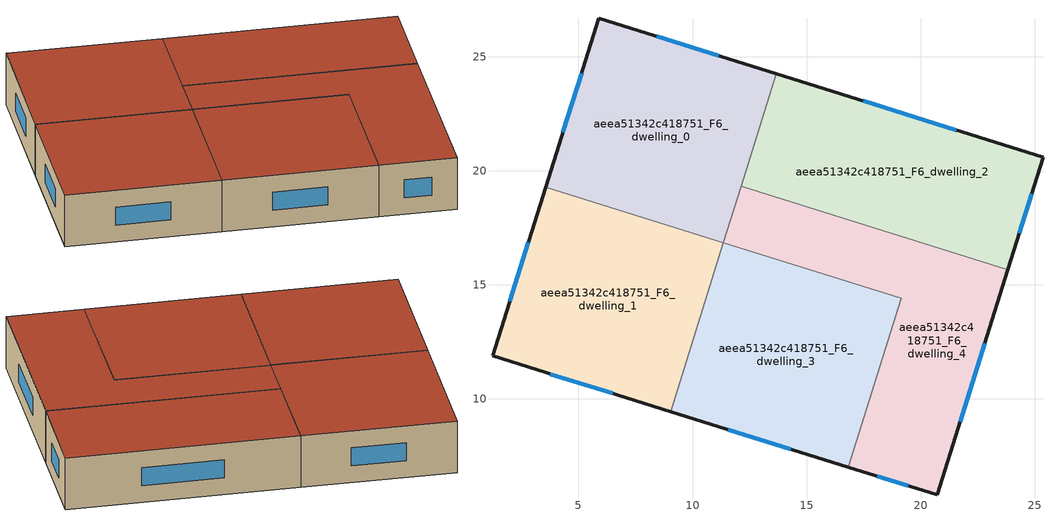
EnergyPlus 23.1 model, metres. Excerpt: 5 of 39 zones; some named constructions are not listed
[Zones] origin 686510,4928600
aeea51342c418751_F6_dwelling_0
 floor to aeea51342c418751_F5_dwelling_0 (EU_floor_Construction): 13.67,24.25 11.35,16.84 3.56,19.28 5.89,26.69 z18
 wall outside (EU_wall_Construction): 13.67,24.25 5.89,26.69 3.56,19.28 z18:21
 wall to aeea51342c418751_F6_dwelling_1 (EU_wall_Construction): 3.56,19.28 11.35,16.84 z18:21
 wall to aeea51342c418751_F6_dwelling_2 (EU_wall_Construction): 12.13,19.31 13.67,24.25 z18:21
 wall to aeea51342c418751_F6_dwelling_4 (EU_wall_Construction): 11.35,16.85 12.13,19.31 z18:21
 window (EU_Window_Construction): 5.13,24.28 4.32,21.69 / 11.14,25.04 8.42,25.9 z18.98:20.02
 roof outside (EU_roof_Construction): 11.35,16.84 13.67,24.25 5.89,26.69 3.56,19.28 z21
aeea51342c418751_F6_dwelling_1
 floor to aeea51342c418751_F5_dwelling_1 (EU_floor_Construction): 11.35,16.84 9.04,9.44 1.23,11.88 3.56,19.28 z18
 wall outside (EU_wall_Construction): 3.56,19.28 1.23,11.88 9.04,9.44 z18:21
 wall to aeea51342c418751_F6_dwelling_3 (EU_wall_Construction): 9.04,9.44 11.35,16.84 z18:21
 window (EU_Window_Construction): 2.8,16.87 1.99,14.28 / 3.77,11.09 6.5,10.23 z18.98:20.02
 roof outside (EU_roof_Construction): 9.04,9.44 11.35,16.84 3.56,19.28 1.23,11.88 z21
aeea51342c418751_F6_dwelling_2
 floor to aeea51342c418751_F5_dwelling_2 (EU_floor_Construction): 25.36,20.59 23.82,15.66 12.13,19.31 13.67,24.25 z18
 wall outside (EU_wall_Construction): 23.82,15.66 25.36,20.59 13.67,24.25 z18:21
 wall to aeea51342c418751_F6_dwelling_4 (EU_wall_Construction): 12.13,19.31 23.82,15.66 z18:21
 window (EU_Window_Construction): 24.32,17.26 24.86,18.98 / 21.56,21.78 17.47,23.06 z18.98:20.02
 roof outside (EU_roof_Construction): 23.82,15.66 25.36,20.59 13.67,24.25 12.13,19.31 z21
aeea51342c418751_F6_dwelling_3
 floor to aeea51342c418751_F5_dwelling_3 (EU_floor_Construction): 19.15,14.41 16.83,7.01 9.04,9.44 11.35,16.85 z18
 wall outside (EU_wall_Construction): 9.04,9.44 16.83,7.01 z18:21
 wall to aeea51342c418751_F6_dwelling_4 (EU_wall_Construction): 16.83,7.01 19.15,14.41 11.35,16.85 z18:21
 window (EU_Window_Construction): 11.57,8.65 14.3,7.8 z18.98:20.02
 roof outside (EU_roof_Construction): 16.83,7.01 19.15,14.41 11.35,16.85 9.04,9.44 z21
aeea51342c418751_F6_dwelling_4
 floor to aeea51342c418751_F5_dwelling_4 (EU_floor_Construction): 23.82,15.66 20.73,5.79 16.83,7.01 19.15,14.41 11.35,16.85 12.13,19.31 z18
 wall outside (EU_wall_Construction): 16.83,7.01 20.73,5.79 23.82,15.66 z18:21
 window (EU_Window_Construction): 21.74,9 22.82,12.45 / 18.1,6.61 19.46,6.18 z18.98:20.02
 roof outside (EU_roof_Construction): 20.73,5.79 23.82,15.66 12.13,19.31 11.35,16.85 19.15,14.41 16.83,7.01 z21
[HVACTEMPLATE:THERMOSTAT] Constant Heating Setpoint=20; Constant Cooling Setpoint=50
EU_HeatOnly_aeea51342c418751_F0_dwelling_0; EU_HeatOnly_aeea51342c418751_F0_dwelling_1; EU_HeatOnly_aeea51342c418751_F0_dwelling_2; EU_HeatOnly_aeea51342c418751_F0_dwelling_3; EU_HeatOnly_aeea51342c418751_F0_dwelling_4; EU_HeatOnly_aeea51342c418751_F0_dwelling_5; EU_HeatOnly_aeea51342c418751_F1_dwelling_0; EU_HeatOnly_aeea51342c418751_F1_dwelling_1; EU_HeatOnly_aeea51342c418751_F1_dwelling_2; EU_HeatOnly_aeea51342c418751_F1_dwelling_3; EU_HeatOnly_aeea51342c418751_F1_dwelling_4; EU_HeatOnly_aeea51342c418751_F1_dwelling_5; EU_HeatOnly_aeea51342c418751_F2_dwelling_0; EU_HeatOnly_aeea51342c418751_F2_dwelling_1; EU_HeatOnly_aeea51342c418751_F2_dwelling_2; EU_HeatOnly_aeea51342c418751_F2_dwelling_3; EU_HeatOnly_aeea51342c418751_F2_dwelling_4; EU_HeatOnly_aeea51342c418751_F2_dwelling_5; EU_HeatOnly_aeea51342c418751_F3_dwelling_0; EU_HeatOnly_aeea51342c418751_F3_dwelling_1; EU_HeatOnly_aeea51342c418751_F3_dwelling_2; EU_HeatOnly_aeea51342c418751_F3_dwelling_3; EU_HeatOnly_aeea51342c418751_F3_dwelling_4; EU_HeatOnly_aeea51342c418751_F3_dwelling_5; EU_HeatOnly_aeea51342c418751_F4_dwelling_0; EU_HeatOnly_aeea51342c418751_F4_dwelling_1; EU_HeatOnly_aeea51342c418751_F4_dwelling_2; EU_HeatOnly_aeea51342c418751_F4_dwelling_3; EU_HeatOnly_aeea51342c418751_F4_dwelling_4; EU_HeatOnly_aeea51342c418751_F5_dwelling_0; EU_HeatOnly_aeea51342c418751_F5_dwelling_1; EU_HeatOnly_aeea51342c418751_F5_dwelling_2; EU_HeatOnly_aeea51342c418751_F5_dwelling_3; EU_HeatOnly_aeea51342c418751_F5_dwelling_4; EU_HeatOnly_aeea51342c418751_F6_dwelling_0; EU_HeatOnly_aeea51342c418751_F6_dwelling_1; EU_HeatOnly_aeea51342c418751_F6_dwelling_2; EU_HeatOnly_aeea51342c418751_F6_dwelling_3; EU_HeatOnly_aeea51342c418751_F6_dwelling_4
[SCHEDULE:CONSTANT]
Name | Hourly Value
EU_AlwaysOn | 1
EU_CoolingOff | 0
[SCHEDULE:FILE] Column Number=1; Rows to Skip at Top=0; Number of Hours of Data=8760; Column Separator=Comma; Interpolate to Timestep=No; Minutes per Item=60; Adjust Schedule for Daylight Savings=Yes
Name | File
EU_Step8_GainSchedule_aeea51342c418751_F6_dwelling_1_f000 | ../../schedules/aeea51342c418751/aeea51342c418751_F6_dwelling_1_f000_gain.csv
EU_Step8_GainSchedule_aeea51342c418751_F6_dwelling_2_f000 | ../../schedules/aeea51342c418751/aeea51342c418751_F6_dwelling_2_f000_gain.csv
EU_Step8_GainSchedule_aeea51342c418751_F6_dwelling_3_f000 | ../../schedules/aeea51342c418751/aeea51342c418751_F6_dwelling_3_f000_gain.csv
EU_Step8_GainSchedule_aeea51342c418751_F6_dwelling_4_f000 | ../../schedules/aeea51342c418751/aeea51342c418751_F6_dwelling_4_f000_gain.csv
